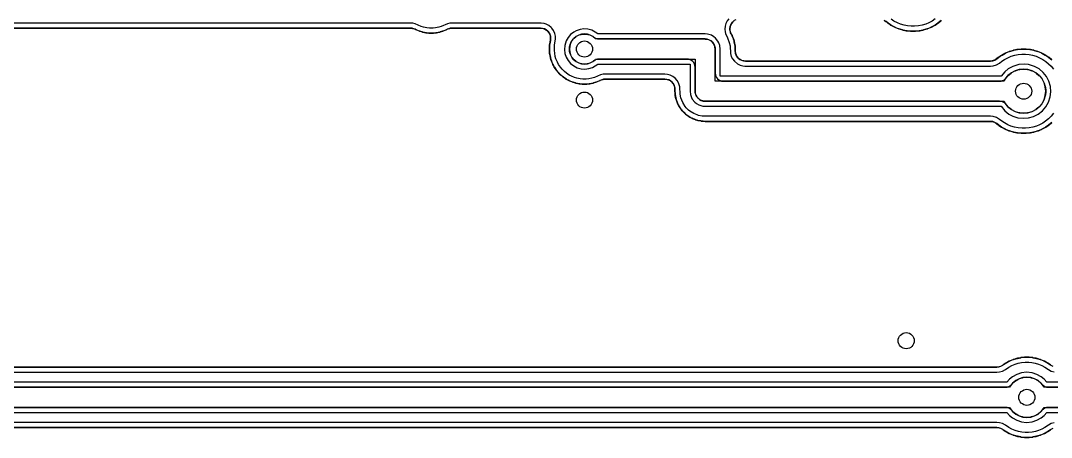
# Model space of a CAD drawing. Header units: millimetres. Extents: x -1 to 492, y -11 to 96.
# Drawn here: x 64 to 115.2, y 38.2 to 58.9 of the extents above; entities that cross this region are included whole.
import ezdxf

# ---------------------------------------------------------------- set-up
doc = ezdxf.new("R2010")
doc.units = ezdxf.units.MM
for name, color, linetype in [('CLEAR_POCKET', 8, 'CONTINUOUS'), ('COPPER_REF', 9, 'CONTINUOUS'), ('DRILL_0P8', 5, 'CONTINUOUS'), ('ISO_CENTER', 1, 'CONTINUOUS')]:
    doc.layers.add(name, color=color, linetype=linetype)

msp = doc.modelspace()

# ---------------------------------------------------------------- linework, layer by layer
at = {"layer": 'CLEAR_POCKET'}
for points in [[(52.011, 58.56), (83.348, 58.56), (83.365, 58.559), (83.421, 58.555), (83.454, 58.549), (83.501, 58.537), (83.532, 58.527), (83.585, 58.504), (83.599, 58.497), (83.602, 58.496), (83.62, 58.487), (83.624, 58.485), (83.642, 58.477), (83.782, 58.419), (83.801, 58.412), (83.805, 58.41), (83.824, 58.404), (83.922, 58.374), (83.941, 58.369), (83.946, 58.367), (83.965, 58.363), (84.114, 58.334), (84.133, 58.33), (84.138, 58.329), (84.158, 58.327), (84.26, 58.317), (84.28, 58.316), (84.284, 58.315), (84.304, 58.315), (84.456, 58.315), (84.476, 58.315), (84.48, 58.316), (84.5, 58.317), (84.602, 58.327), (84.622, 58.329), (84.627, 58.33), (84.646, 58.334), (84.795, 58.363), (84.814, 58.367), (84.819, 58.369), (84.838, 58.374), (84.936, 58.404), (84.955, 58.41), (84.959, 58.412), (84.978, 58.419), (85.118, 58.477), (85.136, 58.485), (85.14, 58.487), (85.158, 58.496), (85.161, 58.497), (85.175, 58.504), (85.228, 58.527), (85.259, 58.537), (85.306, 58.549), (85.339, 58.555), (85.395, 58.559), (85.412, 58.56), (89.808, 58.56), (89.829, 58.559), (89.899, 58.552), (89.938, 58.544), (89.996, 58.526), (90.033, 58.51), (90.085, 58.481), (90.118, 58.458), (90.164, 58.419), (90.192, 58.39), (90.229, 58.342), (90.251, 58.308), (90.278, 58.254), (90.292, 58.217), (90.307, 58.158), (90.313, 58.119), (90.317, 58.058), (90.315, 58.018), (90.306, 57.957), (90.307, 57.957), (90.304, 57.938), (90.304, 57.937), (90.274, 57.786), (90.27, 57.767), (90.269, 57.762), (90.267, 57.742), (90.257, 57.64), (90.256, 57.62), (90.255, 57.616), (90.255, 57.596), (90.255, 57.444), (90.255, 57.424), (90.256, 57.42), (90.257, 57.4), (90.267, 57.298), (90.269, 57.278), (90.27, 57.273), (90.274, 57.254), (90.303, 57.105), (90.307, 57.086), (90.309, 57.081), (90.314, 57.062), (90.344, 56.964), (90.35, 56.945), (90.352, 56.941), (90.359, 56.922), (90.417, 56.782), (90.425, 56.764), (90.427, 56.76), (90.436, 56.742), (90.484, 56.651), (90.494, 56.634), (90.496, 56.63), (90.507, 56.614), (90.591, 56.487), (90.602, 56.471), (90.605, 56.467), (90.617, 56.452), (90.683, 56.372), (90.695, 56.357), (90.699, 56.354), (90.712, 56.34), (90.82, 56.232), (90.834, 56.219), (90.837, 56.215), (90.852, 56.203), (90.932, 56.137), (90.947, 56.125), (90.951, 56.122), (90.967, 56.111), (91.094, 56.027), (91.11, 56.016), (91.114, 56.014), (91.131, 56.004), (91.222, 55.956), (91.24, 55.947), (91.244, 55.945), (91.262, 55.937), (91.402, 55.879), (91.421, 55.872), (91.425, 55.87), (91.444, 55.864), (91.542, 55.834), (91.561, 55.829), (91.566, 55.827), (91.585, 55.823), (91.734, 55.794), (91.753, 55.79), (91.758, 55.789), (91.778, 55.787), (91.88, 55.777), (91.9, 55.776), (91.904, 55.775), (91.924, 55.775), (92.076, 55.775), (92.096, 55.775), (92.1, 55.776), (92.12, 55.777), (92.222, 55.787), (92.242, 55.789), (92.247, 55.79), (92.266, 55.794), (92.415, 55.823), (92.434, 55.827), (92.439, 55.829), (92.458, 55.834), (92.556, 55.864), (92.575, 55.87), (92.579, 55.872), (92.598, 55.879), (92.738, 55.937), (92.756, 55.945), (92.76, 55.947), (92.778, 55.956), (92.781, 55.957), (92.795, 55.964), (92.848, 55.987), (92.879, 55.997), (92.926, 56.009), (92.959, 56.015), (93.015, 56.019), (93.032, 56.02), (95.99, 56.02), (96.01, 56.019), (96.078, 56.012), (96.116, 56.005), (96.173, 55.988), (96.209, 55.973), (96.26, 55.945), (96.293, 55.923), (96.338, 55.886), (96.366, 55.858), (96.403, 55.813), (96.425, 55.78), (96.453, 55.729), (96.468, 55.693), (96.485, 55.636), (96.492, 55.598), (96.499, 55.53), (96.5, 55.51), (96.5, 55.431), (96.5, 55.421), (96.5, 55.419), (96.501, 55.409), (96.504, 55.333), (96.505, 55.323), (96.505, 55.321), (96.506, 55.311), (96.512, 55.246), (96.515, 55.227), (96.515, 55.222), (96.519, 55.203), (96.548, 55.054), (96.553, 55.035), (96.554, 55.03), (96.559, 55.011), (96.575, 54.96), (96.581, 54.941), (96.583, 54.936), (96.59, 54.918), (96.648, 54.778), (96.656, 54.76), (96.658, 54.755), (96.667, 54.738), (96.692, 54.69), (96.702, 54.673), (96.704, 54.669), (96.715, 54.652), (96.799, 54.526), (96.81, 54.51), (96.813, 54.506), (96.825, 54.491), (96.859, 54.449), (96.872, 54.434), (96.876, 54.431), (96.889, 54.416), (96.996, 54.309), (97.011, 54.296), (97.014, 54.292), (97.029, 54.279), (97.071, 54.245), (97.086, 54.233), (97.09, 54.23), (97.106, 54.219), (97.232, 54.135), (97.249, 54.124), (97.253, 54.122), (97.27, 54.112), (97.318, 54.087), (97.335, 54.078), (97.34, 54.076), (97.358, 54.068), (97.498, 54.01), (97.516, 54.003), (97.521, 54.001), (97.54, 53.995), (97.591, 53.979), (97.61, 53.974), (97.615, 53.973), (97.634, 53.968), (97.783, 53.939), (97.802, 53.935), (97.807, 53.935), (97.826, 53.932), (97.891, 53.926), (97.901, 53.925), (97.903, 53.925), (97.913, 53.924), (97.989, 53.921), (97.999, 53.92), (98.001, 53.92), (98.011, 53.92), (112.175, 53.92), (112.198, 53.919), (112.278, 53.91), (112.322, 53.899), (112.387, 53.876), (112.427, 53.856), (112.495, 53.813), (112.513, 53.799), (112.577, 53.746), (112.593, 53.734), (112.597, 53.731), (112.613, 53.72), (112.739, 53.636), (112.756, 53.625), (112.76, 53.623), (112.777, 53.613), (112.928, 53.532), (112.946, 53.523), (112.95, 53.521), (112.968, 53.513), (113.108, 53.455), (113.127, 53.448), (113.131, 53.447), (113.15, 53.44), (113.314, 53.391), (113.333, 53.385), (113.338, 53.384), (113.357, 53.38), (113.506, 53.35), (113.525, 53.347), (113.53, 53.346), (113.549, 53.344), (113.72, 53.327), (113.74, 53.326), (113.744, 53.325), (113.764, 53.325), (113.916, 53.325), (113.936, 53.325), (113.94, 53.326), (113.96, 53.327), (114.131, 53.344), (114.15, 53.346), (114.155, 53.347), (114.174, 53.35), (114.323, 53.38), (114.342, 53.384), (114.347, 53.385), (114.366, 53.391), (114.53, 53.44), (114.549, 53.447), (114.553, 53.448), (114.572, 53.455), (114.712, 53.513), (114.73, 53.521), (114.734, 53.523), (114.752, 53.532), (114.903, 53.613), (114.92, 53.623), (114.924, 53.625), (114.941, 53.636), (115.067, 53.72), (115.083, 53.731), (115.087, 53.734), (115.103, 53.746), (115.235, 53.855)], [(115.235, 56.985), (115.103, 57.094), (115.087, 57.106), (115.083, 57.109), (115.067, 57.12), (114.941, 57.204), (114.924, 57.215), (114.92, 57.217), (114.903, 57.227), (114.752, 57.308), (114.734, 57.317), (114.73, 57.319), (114.712, 57.327), (114.572, 57.385), (114.553, 57.392), (114.549, 57.393), (114.53, 57.4), (114.366, 57.449), (114.347, 57.455), (114.342, 57.456), (114.323, 57.46), (114.174, 57.49), (114.155, 57.493), (114.15, 57.494), (114.131, 57.496), (113.96, 57.513), (113.94, 57.514), (113.936, 57.515), (113.916, 57.515), (113.764, 57.515), (113.744, 57.515), (113.74, 57.514), (113.72, 57.513), (113.549, 57.496), (113.53, 57.494), (113.525, 57.493), (113.506, 57.49), (113.357, 57.46), (113.338, 57.456), (113.333, 57.455), (113.314, 57.449), (113.15, 57.4), (113.131, 57.393), (113.127, 57.392), (113.108, 57.385), (112.968, 57.327), (112.95, 57.319), (112.946, 57.317), (112.928, 57.308), (112.777, 57.227), (112.76, 57.217), (112.756, 57.215), (112.739, 57.204), (112.613, 57.12), (112.597, 57.109), (112.593, 57.106), (112.577, 57.094), (112.513, 57.041), (112.495, 57.027), (112.427, 56.984), (112.387, 56.964), (112.322, 56.941), (112.278, 56.93), (112.198, 56.921), (112.175, 56.92), (100.01, 56.92), (99.99, 56.921), (99.922, 56.928), (99.884, 56.935), (99.827, 56.952), (99.791, 56.967), (99.74, 56.995), (99.707, 57.017), (99.662, 57.054), (99.634, 57.082), (99.597, 57.127), (99.575, 57.16), (99.547, 57.211), (99.532, 57.247), (99.515, 57.304), (99.508, 57.342), (99.501, 57.41), (99.5, 57.43), (99.5, 57.509), (99.5, 57.519), (99.5, 57.521), (99.499, 57.531), (99.496, 57.607), (99.495, 57.617), (99.495, 57.619), (99.494, 57.629), (99.488, 57.694), (99.485, 57.713), (99.485, 57.718), (99.481, 57.737), (99.452, 57.886), (99.447, 57.905), (99.446, 57.91), (99.441, 57.929), (99.425, 57.98), (99.419, 57.999), (99.417, 58.004), (99.41, 58.022), (99.352, 58.162), (99.344, 58.18), (99.342, 58.185), (99.333, 58.202), (99.304, 58.258), (99.303, 58.259), (99.296, 58.272), (99.268, 58.331), (99.255, 58.367), (99.241, 58.421), (99.234, 58.458), (99.231, 58.514), (99.231, 58.552), (99.238, 58.608), (99.246, 58.644), (99.263, 58.698), (99.278, 58.732), (99.304, 58.782), (99.325, 58.813), (99.361, 58.857), (99.387, 58.884), (99.43, 58.92), (99.461, 58.941)], [(106.927, 58.936), (106.995, 58.893), (107.013, 58.879), (107.077, 58.826), (107.093, 58.814), (107.097, 58.811), (107.113, 58.8), (107.239, 58.716), (107.256, 58.705), (107.26, 58.703), (107.277, 58.693), (107.428, 58.612), (107.446, 58.603), (107.45, 58.601), (107.468, 58.593), (107.608, 58.535), (107.627, 58.528), (107.631, 58.527), (107.65, 58.52), (107.814, 58.471), (107.833, 58.465), (107.838, 58.464), (107.857, 58.46), (108.006, 58.43), (108.025, 58.427), (108.03, 58.426), (108.049, 58.424), (108.22, 58.407), (108.24, 58.406), (108.244, 58.405), (108.264, 58.405), (108.416, 58.405), (108.436, 58.405), (108.44, 58.406), (108.46, 58.407), (108.631, 58.424), (108.65, 58.426), (108.655, 58.427), (108.674, 58.43), (108.823, 58.46), (108.842, 58.464), (108.847, 58.465), (108.866, 58.471), (109.03, 58.52), (109.049, 58.527), (109.053, 58.528), (109.072, 58.535), (109.212, 58.593), (109.23, 58.601), (109.234, 58.603), (109.252, 58.612), (109.403, 58.693), (109.42, 58.703), (109.424, 58.705), (109.441, 58.716), (109.567, 58.8), (109.583, 58.811), (109.587, 58.814), (109.603, 58.826), (109.735, 58.935), (109.75, 58.948)], [(115.27, 41.735), (115.206, 41.773), (115.189, 41.785), (115.188, 41.785), (115.172, 41.797), (115.045, 41.881), (115.029, 41.892), (115.025, 41.894), (115.007, 41.904), (114.874, 41.975), (114.856, 41.984), (114.852, 41.986), (114.834, 41.994), (114.693, 42.052), (114.675, 42.059), (114.67, 42.061), (114.652, 42.067), (114.507, 42.111), (114.488, 42.117), (114.483, 42.118), (114.464, 42.122), (114.315, 42.152), (114.295, 42.155), (114.291, 42.156), (114.271, 42.158), (114.12, 42.173), (114.1, 42.174), (114.096, 42.175), (114.076, 42.175), (113.924, 42.175), (113.904, 42.175), (113.9, 42.174), (113.88, 42.173), (113.729, 42.158), (113.709, 42.156), (113.705, 42.155), (113.685, 42.152), (113.536, 42.122), (113.517, 42.118), (113.512, 42.117), (113.493, 42.111), (113.348, 42.067), (113.33, 42.061), (113.325, 42.059), (113.307, 42.052), (113.166, 41.994), (113.148, 41.986), (113.144, 41.984), (113.126, 41.975), (112.993, 41.904), (112.975, 41.894), (112.971, 41.892), (112.955, 41.881), (112.828, 41.797), (112.812, 41.785), (112.811, 41.785), (112.794, 41.773), (112.73, 41.735), (112.691, 41.718), (112.631, 41.698), (112.589, 41.689), (112.516, 41.681), (112.494, 41.68), (56.011, 41.68)], [(56.01, 40.68), (112.934, 40.68), (113.021, 40.69), (113.105, 40.718), (113.18, 40.765), (113.243, 40.826), (113.28, 40.872), (113.308, 40.9), (113.429, 40.999), (113.462, 41.021), (113.6, 41.095), (113.636, 41.11), (113.786, 41.155), (113.824, 41.163), (113.98, 41.178), (114.02, 41.178), (114.176, 41.163), (114.214, 41.155), (114.364, 41.11), (114.4, 41.095), (114.538, 41.021), (114.571, 40.999), (114.692, 40.9), (114.72, 40.872), (114.757, 40.826), (114.82, 40.765), (114.895, 40.718), (114.979, 40.69), (115.066, 40.68), (134.335, 40.68)], [(134.335, 39.68), (115.066, 39.68), (114.979, 39.67), (114.895, 39.642), (114.82, 39.595), (114.757, 39.534), (114.72, 39.488), (114.692, 39.46), (114.571, 39.361), (114.538, 39.339), (114.4, 39.265), (114.364, 39.25), (114.214, 39.205), (114.176, 39.197), (114.02, 39.182), (113.98, 39.182), (113.824, 39.197), (113.786, 39.205), (113.636, 39.25), (113.6, 39.265), (113.462, 39.339), (113.429, 39.361), (113.308, 39.46), (113.28, 39.488), (113.243, 39.534), (113.18, 39.595), (113.105, 39.642), (113.021, 39.67), (112.934, 39.68), (56.9, 39.68)], [(58.01, 38.68), (112.494, 38.68), (112.516, 38.679), (112.589, 38.671), (112.631, 38.662), (112.691, 38.642), (112.73, 38.625), (112.794, 38.587), (112.811, 38.575), (112.812, 38.575), (112.828, 38.563), (112.955, 38.479), (112.971, 38.468), (112.975, 38.466), (112.993, 38.456), (113.126, 38.385), (113.144, 38.376), (113.148, 38.374), (113.166, 38.366), (113.307, 38.308), (113.325, 38.301), (113.33, 38.299), (113.348, 38.293), (113.493, 38.249), (113.512, 38.243), (113.517, 38.242), (113.536, 38.238), (113.685, 38.208), (113.705, 38.205), (113.709, 38.204), (113.729, 38.202), (113.88, 38.187), (113.9, 38.186), (113.904, 38.185), (113.924, 38.185), (114.076, 38.185), (114.096, 38.185), (114.1, 38.186), (114.12, 38.187), (114.271, 38.202), (114.291, 38.204), (114.295, 38.205), (114.315, 38.208), (114.464, 38.238), (114.483, 38.242), (114.488, 38.243), (114.507, 38.249), (114.652, 38.293), (114.67, 38.299), (114.675, 38.301), (114.693, 38.308), (114.834, 38.366), (114.852, 38.374), (114.856, 38.376), (114.874, 38.385), (115.007, 38.456), (115.025, 38.466), (115.029, 38.468), (115.045, 38.479), (115.172, 38.563), (115.188, 38.575), (115.189, 38.575), (115.206, 38.587), (115.27, 38.625)]]:
    msp.add_lwpolyline(points, dxfattribs=at)
msp.add_lwpolyline([(113.607, 54.347), (113.438, 54.398), (113.402, 54.413), (113.246, 54.496), (113.214, 54.518), (113.077, 54.63), (113.05, 54.657), (112.954, 54.774), (112.905, 54.824), (112.847, 54.865), (112.783, 54.895), (112.715, 54.914), (112.645, 54.92), (98.01, 54.92), (97.99, 54.921), (97.922, 54.928), (97.884, 54.935), (97.827, 54.952), (97.791, 54.967), (97.74, 54.995), (97.707, 55.017), (97.662, 55.054), (97.634, 55.082), (97.597, 55.127), (97.575, 55.16), (97.547, 55.211), (97.532, 55.247), (97.515, 55.304), (97.508, 55.342), (97.501, 55.41), (97.5, 55.43), (97.5, 56.62), (97.492, 56.698), (97.47, 56.773), (97.433, 56.842), (97.383, 56.903), (97.322, 56.953), (97.253, 56.99), (97.178, 57.012), (97.1, 57.02), (92.71, 57.02), (92.642, 57.014), (92.576, 56.997), (92.513, 56.968), (92.457, 56.929), (92.432, 56.909), (92.399, 56.887), (92.304, 56.836), (92.268, 56.821), (92.165, 56.79), (92.127, 56.782), (92.02, 56.772), (91.98, 56.772), (91.873, 56.782), (91.835, 56.79), (91.732, 56.821), (91.696, 56.836), (91.601, 56.887), (91.568, 56.909), (91.485, 56.977), (91.457, 57.005), (91.389, 57.088), (91.367, 57.121), (91.316, 57.216), (91.301, 57.252), (91.27, 57.355), (91.262, 57.393), (91.252, 57.5), (91.252, 57.54), (91.262, 57.647), (91.27, 57.685), (91.301, 57.788), (91.316, 57.824), (91.367, 57.919), (91.389, 57.952), (91.457, 58.035), (91.485, 58.063), (91.568, 58.131), (91.601, 58.153), (91.696, 58.204), (91.732, 58.219), (91.835, 58.25), (91.873, 58.258), (91.98, 58.268), (92.02, 58.268), (92.127, 58.258), (92.165, 58.25), (92.268, 58.219), (92.304, 58.204), (92.399, 58.153), (92.432, 58.131), (92.457, 58.111), (92.513, 58.072), (92.576, 58.043), (92.642, 58.026), (92.71, 58.02), (97.99, 58.02), (98.01, 58.019), (98.078, 58.012), (98.116, 58.005), (98.173, 57.988), (98.209, 57.973), (98.26, 57.945), (98.293, 57.923), (98.338, 57.886), (98.366, 57.858), (98.403, 57.813), (98.425, 57.78), (98.453, 57.729), (98.468, 57.693), (98.485, 57.636), (98.492, 57.598), (98.499, 57.53), (98.5, 57.51), (98.5, 56.32), (98.508, 56.242), (98.53, 56.167), (98.567, 56.098), (98.617, 56.037), (98.678, 55.987), (98.747, 55.95), (98.822, 55.928), (98.9, 55.92), (112.645, 55.92), (112.715, 55.926), (112.783, 55.945), (112.847, 55.975), (112.905, 56.016), (112.954, 56.066), (113.05, 56.183), (113.077, 56.21), (113.214, 56.322), (113.246, 56.344), (113.402, 56.427), (113.438, 56.442), (113.607, 56.493), (113.645, 56.501), (113.82, 56.518), (113.86, 56.518), (114.035, 56.501), (114.073, 56.493), (114.242, 56.442), (114.278, 56.427), (114.434, 56.344), (114.466, 56.322), (114.603, 56.21), (114.63, 56.183), (114.742, 56.046), (114.764, 56.014), (114.847, 55.858), (114.862, 55.822), (114.913, 55.653), (114.921, 55.615), (114.938, 55.44), (114.938, 55.4), (114.921, 55.225), (114.913, 55.187), (114.862, 55.018), (114.847, 54.982), (114.764, 54.826), (114.742, 54.794), (114.63, 54.657), (114.603, 54.63), (114.466, 54.518), (114.434, 54.496), (114.278, 54.413), (114.242, 54.398), (114.073, 54.347), (114.035, 54.339), (113.86, 54.322), (113.82, 54.322), (113.645, 54.339)], close=True, dxfattribs=at)
at = {"layer": 'COPPER_REF'}
for points in [[(99.526, 58.978), (99.445, 58.932), (99.373, 58.871), (99.313, 58.799), (99.269, 58.716), (99.24, 58.626), (99.229, 58.533), (99.236, 58.439), (99.26, 58.348), (99.3, 58.264), (99.303, 58.258), (99.338, 58.194), (99.349, 58.171), (99.414, 58.013), (99.422, 57.99), (99.444, 57.92), (99.45, 57.896), (99.483, 57.728), (99.487, 57.703), (99.495, 57.624), (99.495, 57.612), (99.5, 57.526), (99.5, 57.514), (99.5, 57.42), (99.51, 57.322), (99.538, 57.229), (99.584, 57.142), (99.646, 57.066), (99.722, 57.004), (99.809, 56.958), (99.902, 56.93), (100, 56.92), (112.187, 56.92), (112.3, 56.933), (112.408, 56.972), (112.504, 57.033), (112.585, 57.1), (112.605, 57.114), (112.747, 57.21), (112.768, 57.222), (112.937, 57.312), (112.959, 57.323), (113.117, 57.389), (113.141, 57.397), (113.323, 57.452), (113.347, 57.458), (113.515, 57.492), (113.54, 57.495), (113.73, 57.514), (113.754, 57.515), (113.926, 57.515), (113.95, 57.514), (114.14, 57.495), (114.165, 57.492), (114.333, 57.458), (114.357, 57.452), (114.539, 57.397), (114.563, 57.389), (114.721, 57.323), (114.743, 57.312), (114.912, 57.222), (114.933, 57.21), (115.075, 57.114), (115.095, 57.1), (115.243, 56.979)], [(115.243, 53.861), (115.095, 53.74), (115.075, 53.726), (114.933, 53.63), (114.912, 53.618), (114.743, 53.528), (114.721, 53.517), (114.563, 53.451), (114.539, 53.443), (114.357, 53.388), (114.333, 53.382), (114.165, 53.348), (114.14, 53.345), (113.95, 53.326), (113.926, 53.325), (113.754, 53.325), (113.73, 53.326), (113.54, 53.345), (113.515, 53.348), (113.347, 53.382), (113.323, 53.388), (113.141, 53.443), (113.117, 53.451), (112.959, 53.517), (112.937, 53.528), (112.768, 53.618), (112.747, 53.63), (112.605, 53.726), (112.585, 53.74), (112.504, 53.807), (112.408, 53.868), (112.3, 53.907), (112.187, 53.92), (98.006, 53.92), (97.994, 53.92), (97.908, 53.925), (97.896, 53.925), (97.817, 53.933), (97.792, 53.937), (97.624, 53.97), (97.6, 53.976), (97.53, 53.998), (97.507, 54.006), (97.349, 54.071), (97.326, 54.082), (97.262, 54.117), (97.241, 54.129), (97.098, 54.224), (97.078, 54.239), (97.022, 54.286), (97.003, 54.302), (96.882, 54.423), (96.866, 54.442), (96.819, 54.498), (96.804, 54.518), (96.709, 54.661), (96.697, 54.682), (96.662, 54.746), (96.651, 54.769), (96.586, 54.927), (96.578, 54.95), (96.556, 55.02), (96.55, 55.044), (96.517, 55.212), (96.513, 55.237), (96.505, 55.316), (96.505, 55.328), (96.5, 55.414), (96.5, 55.426), (96.5, 55.52), (96.49, 55.618), (96.462, 55.711), (96.416, 55.798), (96.354, 55.874), (96.278, 55.936), (96.191, 55.982), (96.098, 56.01), (96, 56.02), (93.024, 56.02), (92.942, 56.013), (92.863, 55.993), (92.788, 55.961), (92.769, 55.951), (92.747, 55.94), (92.589, 55.875), (92.566, 55.867), (92.448, 55.831), (92.425, 55.825), (92.256, 55.792), (92.232, 55.788), (92.11, 55.776), (92.086, 55.775), (91.914, 55.775), (91.89, 55.776), (91.768, 55.788), (91.744, 55.792), (91.575, 55.825), (91.552, 55.831), (91.434, 55.867), (91.411, 55.875), (91.253, 55.94), (91.231, 55.951), (91.123, 56.009), (91.102, 56.021), (90.959, 56.117), (90.939, 56.131), (90.845, 56.209), (90.827, 56.225), (90.705, 56.347), (90.689, 56.365), (90.611, 56.459), (90.597, 56.479), (90.501, 56.622), (90.489, 56.643), (90.431, 56.751), (90.42, 56.773), (90.355, 56.931), (90.347, 56.954), (90.311, 57.072), (90.305, 57.095), (90.272, 57.264), (90.268, 57.288), (90.256, 57.41), (90.255, 57.434), (90.255, 57.606), (90.256, 57.63), (90.268, 57.752), (90.272, 57.776), (90.307, 57.957), (90.306, 57.957), (90.318, 58.038), (90.312, 58.139), (90.286, 58.236), (90.242, 58.326), (90.18, 58.406), (90.103, 58.471), (90.015, 58.52), (89.919, 58.55), (89.819, 58.56), (85.404, 58.56), (85.322, 58.553), (85.243, 58.533), (85.168, 58.501), (85.149, 58.491), (85.127, 58.48), (84.969, 58.415), (84.946, 58.407), (84.828, 58.371), (84.805, 58.365), (84.636, 58.332), (84.612, 58.328), (84.49, 58.316), (84.466, 58.315), (84.294, 58.315), (84.27, 58.316), (84.148, 58.328), (84.124, 58.332), (83.955, 58.365), (83.932, 58.371), (83.814, 58.407), (83.791, 58.415), (83.633, 58.48), (83.611, 58.491), (83.592, 58.501), (83.517, 58.533), (83.438, 58.553), (83.356, 58.56), (52.006, 58.56)], [(109.743, 58.941), (109.595, 58.82), (109.575, 58.806), (109.433, 58.71), (109.412, 58.698), (109.243, 58.608), (109.221, 58.597), (109.063, 58.531), (109.039, 58.523), (108.857, 58.468), (108.833, 58.462), (108.665, 58.428), (108.64, 58.425), (108.45, 58.406), (108.426, 58.405), (108.254, 58.405), (108.23, 58.406), (108.04, 58.425), (108.015, 58.428), (107.847, 58.462), (107.823, 58.468), (107.641, 58.523), (107.617, 58.531), (107.459, 58.597), (107.437, 58.608), (107.268, 58.698), (107.247, 58.71), (107.105, 58.806), (107.085, 58.82), (107.004, 58.887), (106.908, 58.948)], [(56.006, 41.68), (112.505, 41.68), (112.611, 41.691), (112.711, 41.725), (112.803, 41.778), (112.82, 41.791), (112.963, 41.887), (112.984, 41.899), (113.135, 41.98), (113.157, 41.99), (113.316, 42.056), (113.339, 42.064), (113.503, 42.114), (113.527, 42.12), (113.695, 42.154), (113.719, 42.157), (113.89, 42.174), (113.914, 42.175), (114.086, 42.175), (114.11, 42.174), (114.281, 42.157), (114.305, 42.154), (114.473, 42.12), (114.497, 42.114), (114.661, 42.064), (114.684, 42.056), (114.843, 41.99), (114.865, 41.98), (115.016, 41.899), (115.037, 41.887), (115.18, 41.791), (115.197, 41.778), (115.289, 41.725)], [(134.592, 40.68), (114.861, 40.68), (114.831, 40.736), (114.707, 40.887), (114.556, 41.011), (114.383, 41.104), (114.195, 41.161), (114, 41.18), (113.805, 41.161), (113.617, 41.104), (113.444, 41.011), (113.293, 40.887), (113.169, 40.736), (113.139, 40.68), (56, 40.68)], [(56.5, 39.68), (113.139, 39.68), (113.169, 39.624), (113.293, 39.473), (113.444, 39.349), (113.617, 39.256), (113.805, 39.199), (114, 39.18), (114.195, 39.199), (114.383, 39.256), (114.556, 39.349), (114.707, 39.473), (114.831, 39.624), (114.861, 39.68), (134.592, 39.68)], [(115.289, 38.635), (115.197, 38.582), (115.18, 38.569), (115.037, 38.473), (115.016, 38.461), (114.865, 38.38), (114.843, 38.37), (114.684, 38.304), (114.661, 38.296), (114.497, 38.246), (114.473, 38.24), (114.305, 38.206), (114.281, 38.203), (114.11, 38.186), (114.086, 38.185), (113.914, 38.185), (113.89, 38.186), (113.719, 38.203), (113.695, 38.206), (113.527, 38.24), (113.503, 38.246), (113.339, 38.296), (113.316, 38.304), (113.157, 38.37), (113.135, 38.38), (112.984, 38.461), (112.963, 38.473), (112.82, 38.569), (112.803, 38.582), (112.711, 38.635), (112.611, 38.669), (112.505, 38.68), (58, 38.68)]]:
    msp.add_lwpolyline(points, dxfattribs=at)
msp.add_lwpolyline([(113.84, 54.32), (114.055, 54.341), (114.261, 54.404), (114.451, 54.505), (114.618, 54.642), (114.755, 54.809), (114.856, 54.999), (114.919, 55.205), (114.94, 55.42), (114.919, 55.635), (114.856, 55.841), (114.755, 56.031), (114.618, 56.198), (114.451, 56.335), (114.261, 56.436), (114.055, 56.499), (113.84, 56.52), (113.625, 56.499), (113.419, 56.436), (113.229, 56.335), (113.062, 56.198), (112.925, 56.031), (112.866, 55.92), (98.5, 55.92), (98.5, 57.52), (98.49, 57.618), (98.462, 57.711), (98.416, 57.798), (98.354, 57.874), (98.278, 57.936), (98.191, 57.982), (98.098, 58.01), (98, 58.02), (92.555, 58.02), (92.53, 58.05), (92.417, 58.144), (92.287, 58.213), (92.146, 58.256), (92, 58.27), (91.854, 58.256), (91.713, 58.213), (91.583, 58.144), (91.47, 58.05), (91.376, 57.937), (91.307, 57.807), (91.264, 57.666), (91.25, 57.52), (91.264, 57.374), (91.307, 57.233), (91.376, 57.103), (91.47, 56.99), (91.583, 56.896), (91.713, 56.827), (91.854, 56.784), (92, 56.77), (92.146, 56.784), (92.287, 56.827), (92.417, 56.896), (92.53, 56.99), (92.555, 57.02), (97.5, 57.02), (97.5, 55.42), (97.51, 55.322), (97.538, 55.229), (97.584, 55.142), (97.646, 55.066), (97.722, 55.004), (97.809, 54.958), (97.902, 54.93), (98, 54.92), (112.866, 54.92), (112.925, 54.809), (113.062, 54.642), (113.229, 54.505), (113.419, 54.404), (113.625, 54.341)], close=True, dxfattribs=at)
at = {"layer": 'DRILL_0P8'}
for centre in [(92, 57.52), (92, 54.98), (113.84, 55.42), (108, 43), (114, 40.18)]:
    msp.add_circle(centre, 0.4, dxfattribs=at)
at = {"layer": 'ISO_CENTER'}
for points in [[(99.179, 59.029), (99.093, 58.917), (99.03, 58.791), (98.992, 58.656), (98.98, 58.516), (98.994, 58.376), (99.018, 58.285), (99.12, 58.07), (99.203, 57.853), (99.239, 57.673), (99.261, 57.298), (99.299, 57.156), (99.364, 57.024), (99.453, 56.908), (99.604, 56.784), (99.736, 56.719), (99.878, 56.681), (99.975, 56.671), (112.187, 56.67), (112.329, 56.685), (112.492, 56.736), (112.64, 56.823), (112.749, 56.91), (112.881, 56.998), (113.049, 57.089), (113.219, 57.159), (113.402, 57.214), (113.57, 57.247), (113.748, 57.265), (113.932, 57.265), (114.11, 57.247), (114.278, 57.214), (114.461, 57.159), (114.631, 57.089), (114.799, 56.998), (114.941, 56.903), (115.079, 56.789), (115.201, 56.668), (115.33, 56.511)], [(109.441, 59.017), (109.288, 58.915), (109.131, 58.831), (108.973, 58.765), (108.79, 58.709), (108.61, 58.673), (108.42, 58.655), (108.248, 58.655), (108.07, 58.673), (107.902, 58.706), (107.719, 58.761), (107.56, 58.826), (107.392, 58.915), (107.249, 59.01)], [(115.323, 54.319), (115.209, 54.181), (115.079, 54.051), (114.931, 53.93), (114.788, 53.835), (114.631, 53.751), (114.473, 53.685), (114.29, 53.629), (114.122, 53.595), (113.932, 53.575), (113.76, 53.575), (113.57, 53.593), (113.39, 53.629), (113.207, 53.685), (113.049, 53.751), (112.881, 53.842), (112.749, 53.93), (112.64, 54.017), (112.492, 54.104), (112.329, 54.155), (112.187, 54.17), (98.009, 54.17), (97.847, 54.181), (97.679, 54.214), (97.597, 54.239), (97.439, 54.305), (97.242, 54.429), (97.176, 54.483), (97.063, 54.596), (97.009, 54.662), (96.885, 54.859), (96.797, 55.087), (96.761, 55.267), (96.739, 55.642), (96.682, 55.829), (96.609, 55.956), (96.512, 56.067), (96.396, 56.156), (96.264, 56.221), (96.122, 56.259), (96, 56.27), (93.003, 56.269), (92.922, 56.262), (92.802, 56.236), (92.499, 56.108), (92.37, 56.069), (92.214, 56.038), (92.092, 56.025), (91.92, 56.025), (91.786, 56.038), (91.618, 56.072), (91.501, 56.108), (91.354, 56.169), (91.246, 56.226), (91.103, 56.321), (91.008, 56.398), (90.886, 56.519), (90.808, 56.613), (90.713, 56.756), (90.654, 56.863), (90.584, 57.033), (90.549, 57.15), (90.518, 57.306), (90.505, 57.44), (90.505, 57.6), (90.516, 57.722), (90.566, 58.006), (90.562, 58.153), (90.528, 58.3), (90.466, 58.438), (90.377, 58.56), (90.342, 58.596), (90.224, 58.69), (90.089, 58.758), (89.993, 58.788), (89.844, 58.809), (85.383, 58.809), (85.302, 58.802), (85.182, 58.776), (84.879, 58.648), (84.75, 58.609), (84.594, 58.578), (84.472, 58.565), (84.3, 58.565), (84.166, 58.578), (83.998, 58.612), (83.881, 58.648), (83.578, 58.776), (83.458, 58.802), (83.356, 58.81), (52.009, 58.81)], [(56.009, 41.43), (112.505, 41.43), (112.637, 41.443), (112.79, 41.487), (112.93, 41.563), (113.107, 41.682), (113.259, 41.762), (113.417, 41.827), (113.57, 41.873), (113.738, 41.907), (113.92, 41.925), (114.092, 41.925), (114.25, 41.909), (114.419, 41.876), (114.583, 41.827), (114.741, 41.762), (114.893, 41.682), (115.07, 41.563), (115.21, 41.487), (115.363, 41.443)], [(134.425, 40.93), (114.995, 40.93), (114.866, 41.08), (114.714, 41.205), (114.501, 41.324), (114.268, 41.4), (113.975, 41.429), (113.732, 41.4), (113.499, 41.324), (113.286, 41.205), (113.134, 41.08), (113.005, 40.93), (56, 40.93)], [(56.75, 39.43), (113.005, 39.43), (113.134, 39.28), (113.286, 39.155), (113.499, 39.036), (113.732, 38.96), (113.975, 38.931), (114.268, 38.96), (114.501, 39.036), (114.714, 39.155), (114.866, 39.28), (114.995, 39.43), (134.425, 39.43)], [(115.363, 38.917), (115.21, 38.873), (115.07, 38.797), (114.893, 38.678), (114.741, 38.598), (114.583, 38.533), (114.43, 38.487), (114.262, 38.453), (114.08, 38.435), (113.908, 38.435), (113.75, 38.451), (113.581, 38.484), (113.417, 38.533), (113.259, 38.598), (113.107, 38.678), (112.93, 38.797), (112.79, 38.873), (112.637, 38.917), (112.505, 38.93), (58, 38.93)]]:
    msp.add_lwpolyline(points, dxfattribs=at)
msp.add_lwpolyline([(113.815, 54.071), (114.079, 54.092), (114.334, 54.164), (114.569, 54.285), (114.776, 54.449), (114.948, 54.65), (115.077, 54.881), (115.158, 55.133), (115.189, 55.395), (115.168, 55.659), (115.096, 55.914), (114.975, 56.149), (114.811, 56.356), (114.61, 56.528), (114.379, 56.657), (114.079, 56.748), (113.865, 56.769), (113.601, 56.748), (113.301, 56.657), (113.07, 56.528), (112.904, 56.391), (112.719, 56.17), (98.75, 56.17), (98.75, 57.52), (98.73, 57.69), (98.682, 57.829), (98.636, 57.916), (98.512, 58.067), (98.436, 58.129), (98.309, 58.202), (98.122, 58.259), (98, 58.27), (92.657, 58.27), (92.535, 58.364), (92.36, 58.452), (92.171, 58.504), (91.975, 58.519), (91.781, 58.495), (91.595, 58.433), (91.465, 58.364), (91.311, 58.244), (91.183, 58.095), (91.087, 57.925), (91.016, 57.691), (91.001, 57.495), (91.025, 57.301), (91.087, 57.115), (91.183, 56.945), (91.311, 56.796), (91.465, 56.676), (91.64, 56.588), (91.829, 56.536), (92.025, 56.521), (92.219, 56.545), (92.405, 56.607), (92.535, 56.676), (92.657, 56.77), (97.25, 56.77), (97.25, 55.42), (97.27, 55.25), (97.318, 55.111), (97.364, 55.024), (97.488, 54.873), (97.564, 54.811), (97.691, 54.738), (97.878, 54.681), (98, 54.67), (112.719, 54.67), (112.904, 54.449), (113.111, 54.285), (113.301, 54.183), (113.553, 54.102)], close=True, dxfattribs=at)

doc.saveas('drawing.dxf')
